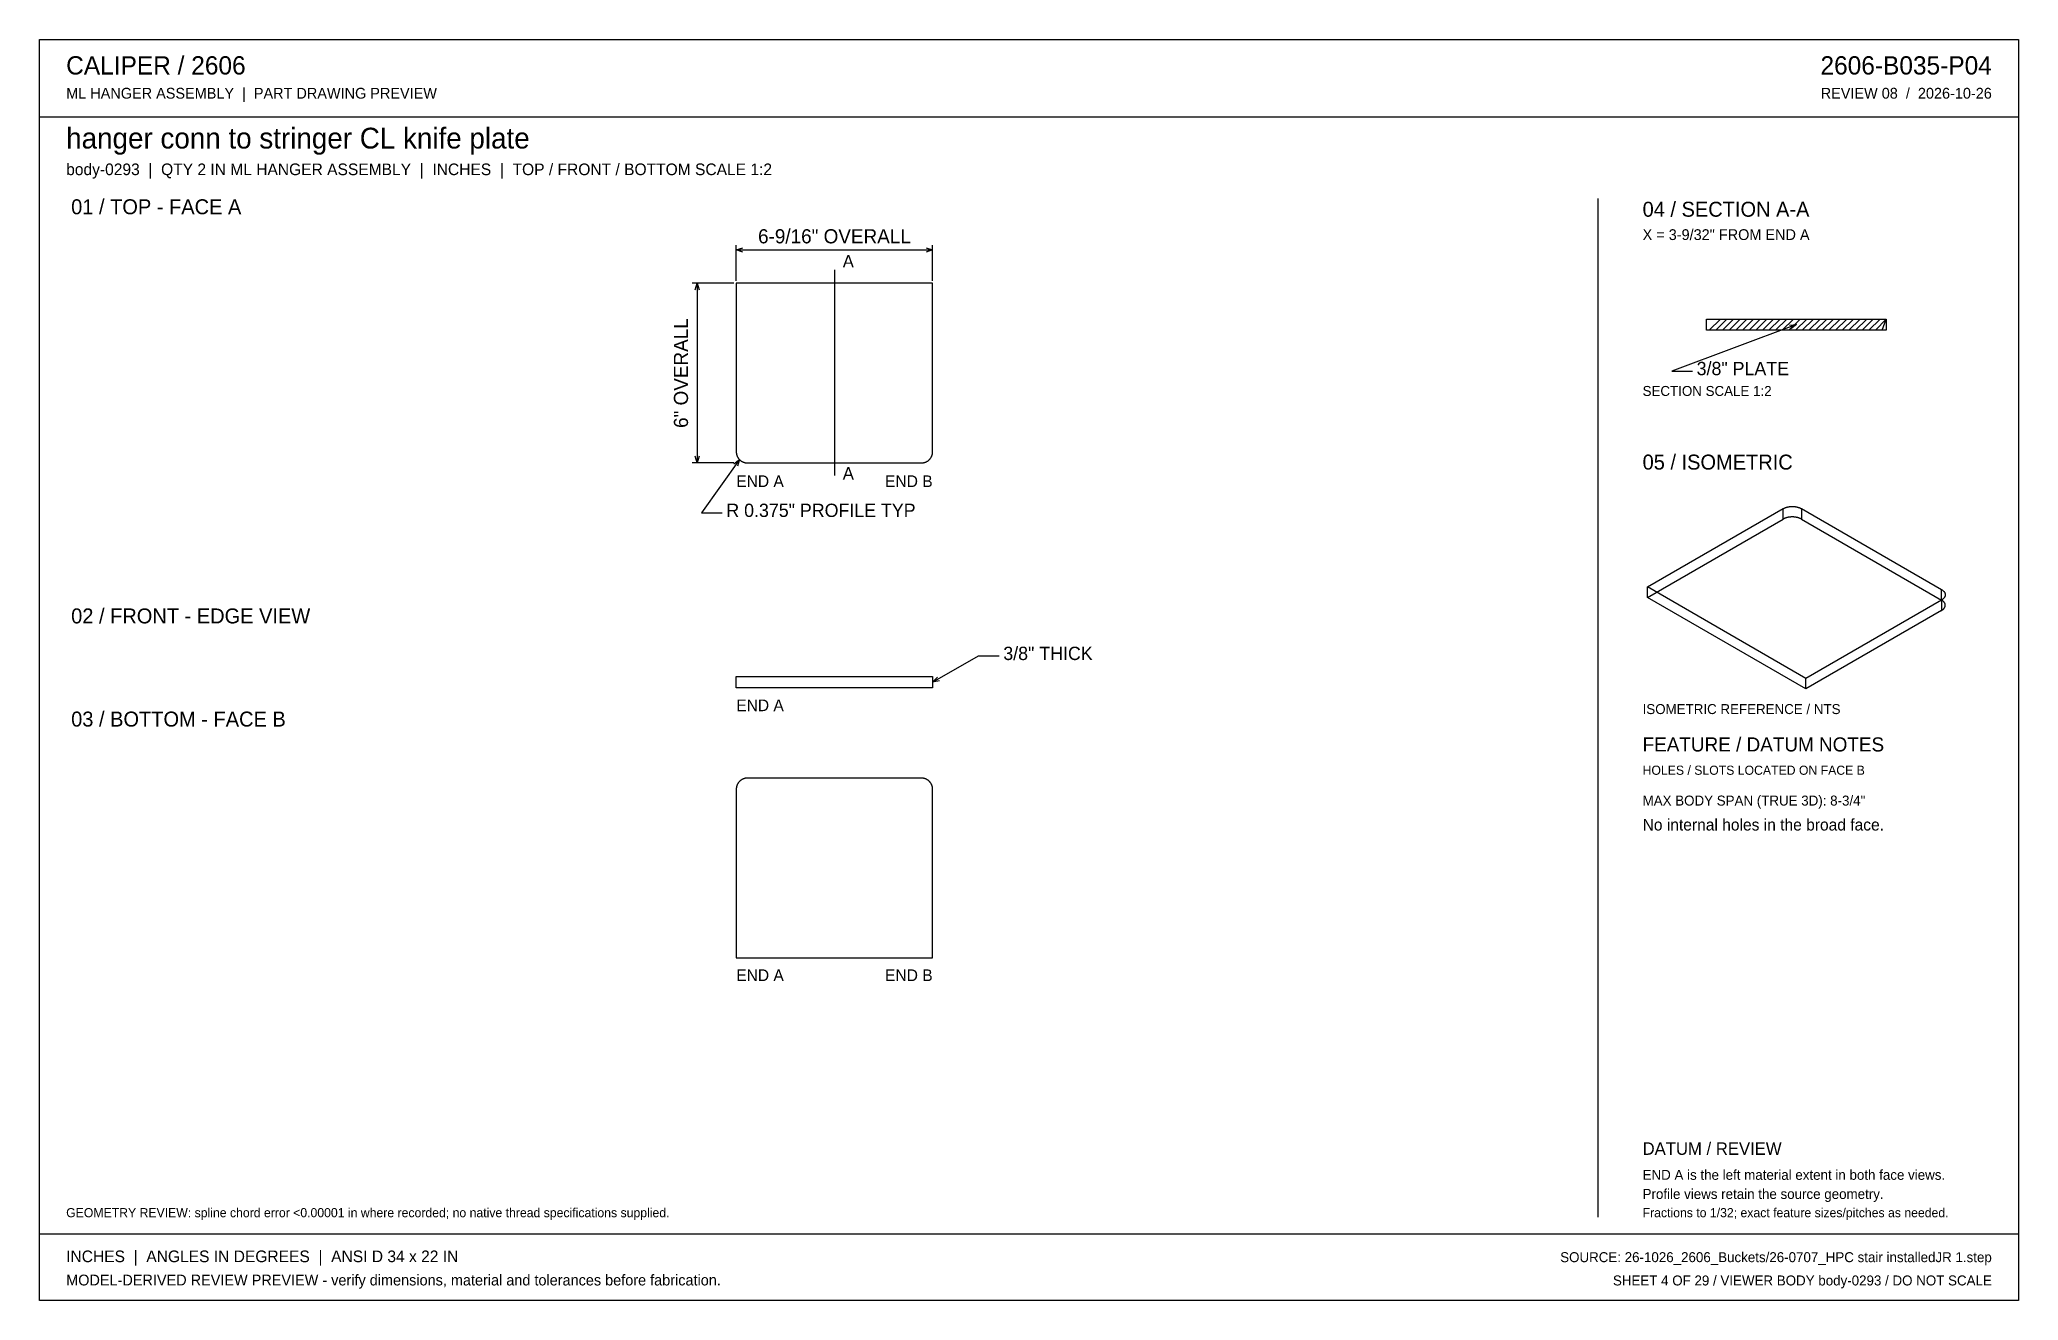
# Model space of a CAD drawing. Header units: inches. Extents: x 0.9 to 67.1, y 0.9 to 43.1.
import ezdxf
from ezdxf.enums import TextEntityAlignment as Align

# ---------------------------------------------------------------- set-up
doc = ezdxf.new("R2010")
doc.units = ezdxf.units.IN
doc.header["$MEASUREMENT"] = 0

msp = doc.modelspace()

# ---------------------------------------------------------------- linework, layer by layer
at = {"layer": 'ANNOTATION'}
for p, q in [((24.219, 35), (24.219, 36.194)), ((24.219, 36.028), (24.441, 36.097)), ((24.219, 36.028), (30.781, 36.028)), ((24.441, 35.958), (24.219, 36.028)), ((30.559, 36.097), (30.781, 36.028)), ((30.781, 36.028), (30.559, 35.958)), ((30.781, 35), (30.781, 36.194)), ((27.5, 35.361), (27.5, 28.5)), ((24.135, 34.917), (22.747, 34.917)), ((22.844, 34.694), (22.913, 34.917)), ((22.913, 34.917), (22.913, 28.917)), ((22.913, 34.917), (22.983, 34.694)), ((59.639, 33.535), (55.472, 31.986)), ((59.406, 33.522), (59.639, 33.535)), ((59.639, 33.535), (59.455, 33.392)), ((55.472, 31.986), (56.167, 31.986)), ((22.913, 28.917), (22.844, 29.139)), ((22.983, 29.139), (22.913, 28.917)), ((24.135, 28.917), (22.747, 28.917)), ((24.329, 29.027), (23.056, 27.25)), ((24.143, 28.886), (24.329, 29.027)), ((24.329, 29.027), (24.256, 28.805)), ((23.056, 27.25), (23.75, 27.25)), ((30.781, 21.59), (32.309, 22.472)), ((32.309, 22.472), (33.003, 22.472)), ((30.781, 21.59), (30.939, 21.762)), ((31.008, 21.641), (30.781, 21.59))]:
    msp.add_line(p, q, dxfattribs=at)
at = {"layer": 'OUTLINE'}
for p, q in [((0.944, 43.056), (67.056, 43.056)), ((0.944, 0.944), (0.944, 43.056)), ((67.056, 43.056), (67.056, 0.944)), ((0.944, 40.472), (67.056, 40.472)), ((53, 37.75), (53, 3.722)), ((30.781, 34.917), (24.219, 34.917)), ((24.219, 34.917), (24.219, 29.292)), ((30.781, 29.292), (30.781, 34.917)), ((56.639, 33.722), (62.639, 33.722)), ((56.639, 33.347), (56.639, 33.722)), ((56.722, 33.347), (57.097, 33.722)), ((56.944, 33.347), (57.319, 33.722)), ((57.167, 33.347), (57.542, 33.722)), ((57.389, 33.347), (57.764, 33.722)), ((57.611, 33.347), (57.986, 33.722)), ((57.833, 33.347), (58.208, 33.722)), ((58.056, 33.347), (58.431, 33.722)), ((58.278, 33.347), (58.653, 33.722)), ((58.5, 33.347), (58.875, 33.722)), ((58.722, 33.347), (59.097, 33.722)), ((58.944, 33.347), (59.319, 33.722)), ((59.167, 33.347), (59.542, 33.722)), ((59.389, 33.347), (59.764, 33.722)), ((59.611, 33.347), (59.986, 33.722)), ((59.833, 33.347), (60.208, 33.722)), ((60.056, 33.347), (60.431, 33.722)), ((60.278, 33.347), (60.653, 33.722)), ((60.5, 33.347), (60.875, 33.722)), ((60.722, 33.347), (61.097, 33.722)), ((60.944, 33.347), (61.319, 33.722)), ((61.167, 33.347), (61.542, 33.722)), ((61.389, 33.347), (61.764, 33.722)), ((61.611, 33.347), (61.986, 33.722)), ((61.833, 33.347), (62.208, 33.722)), ((62.056, 33.347), (62.431, 33.722)), ((62.278, 33.347), (62.639, 33.722)), ((62.5, 33.347), (62.639, 33.722)), ((62.639, 33.722), (62.639, 33.347)), ((62.639, 33.347), (56.639, 33.347)), ((24.219, 29.292), (24.219, 29.282)), ((24.219, 29.282), (24.219, 29.273)), ((24.219, 29.273), (24.22, 29.264)), ((24.22, 29.264), (24.221, 29.255)), ((24.221, 29.255), (24.222, 29.246)), ((24.222, 29.246), (24.223, 29.237)), ((24.223, 29.237), (24.224, 29.228)), ((24.224, 29.228), (24.226, 29.219)), ((24.226, 29.219), (24.228, 29.21)), ((24.228, 29.21), (24.23, 29.201)), ((24.23, 29.201), (24.232, 29.192)), ((24.232, 29.192), (24.235, 29.183)), ((24.235, 29.183), (24.238, 29.174)), ((24.238, 29.174), (24.241, 29.165)), ((24.241, 29.165), (24.244, 29.157)), ((24.244, 29.157), (24.247, 29.148)), ((24.247, 29.148), (24.251, 29.14)), ((24.251, 29.14), (24.255, 29.131)), ((24.255, 29.131), (24.259, 29.123)), ((24.259, 29.123), (24.263, 29.115)), ((24.263, 29.115), (24.267, 29.107)), ((24.267, 29.107), (24.272, 29.099)), ((24.272, 29.099), (24.277, 29.091)), ((24.277, 29.091), (24.282, 29.083)), ((30.718, 29.083), (30.723, 29.091)), ((30.723, 29.091), (30.728, 29.099)), ((30.728, 29.099), (30.733, 29.107)), ((30.733, 29.107), (30.737, 29.115)), ((30.737, 29.115), (30.741, 29.123)), ((30.741, 29.123), (30.745, 29.131)), ((30.745, 29.131), (30.749, 29.14)), ((30.749, 29.14), (30.753, 29.148)), ((30.753, 29.148), (30.756, 29.157)), ((30.756, 29.157), (30.759, 29.165)), ((30.759, 29.165), (30.762, 29.174)), ((30.762, 29.174), (30.765, 29.183)), ((30.765, 29.183), (30.768, 29.192)), ((30.768, 29.192), (30.77, 29.201)), ((30.77, 29.201), (30.772, 29.21)), ((30.772, 29.21), (30.774, 29.219)), ((30.774, 29.219), (30.776, 29.228)), ((30.776, 29.228), (30.777, 29.237)), ((30.777, 29.237), (30.778, 29.246)), ((30.778, 29.246), (30.779, 29.255)), ((30.779, 29.255), (30.78, 29.264)), ((30.78, 29.264), (30.781, 29.273)), ((30.781, 29.282), (30.781, 29.292)), ((30.781, 29.273), (30.781, 29.282)), ((24.282, 29.083), (24.287, 29.076)), ((24.287, 29.076), (24.293, 29.068)), ((24.293, 29.068), (24.298, 29.061)), ((24.298, 29.061), (24.304, 29.054)), ((24.304, 29.054), (24.31, 29.047)), ((24.31, 29.047), (24.316, 29.04)), ((24.316, 29.04), (24.322, 29.033)), ((24.322, 29.033), (24.329, 29.027)), ((24.329, 29.027), (24.335, 29.02)), ((24.335, 29.02), (24.342, 29.014)), ((24.342, 29.014), (24.349, 29.008)), ((24.349, 29.008), (24.356, 29.002)), ((24.356, 29.002), (24.363, 28.996)), ((24.363, 28.996), (24.37, 28.99)), ((24.37, 28.99), (24.378, 28.985)), ((24.378, 28.985), (24.385, 28.98)), ((24.385, 28.98), (24.393, 28.975)), ((24.393, 28.975), (24.401, 28.97)), ((24.401, 28.97), (24.409, 28.965)), ((24.409, 28.965), (24.417, 28.961)), ((24.417, 28.961), (24.425, 28.957)), ((24.425, 28.957), (24.433, 28.953)), ((24.433, 28.953), (24.442, 28.949)), ((24.442, 28.949), (24.45, 28.945)), ((24.45, 28.945), (24.459, 28.942)), ((24.459, 28.942), (24.467, 28.939)), ((24.467, 28.939), (24.476, 28.936)), ((24.476, 28.936), (24.485, 28.933)), ((24.485, 28.933), (24.494, 28.93)), ((24.494, 28.93), (24.503, 28.928)), ((24.503, 28.928), (24.512, 28.926)), ((24.512, 28.926), (24.521, 28.924)), ((24.521, 28.924), (24.53, 28.922)), ((24.53, 28.922), (24.539, 28.921)), ((24.539, 28.921), (24.548, 28.919)), ((24.548, 28.919), (24.557, 28.918)), ((24.557, 28.918), (24.566, 28.918)), ((24.566, 28.918), (24.575, 28.917)), ((24.575, 28.917), (24.585, 28.917)), ((24.585, 28.917), (24.594, 28.917)), ((24.594, 28.917), (30.406, 28.917)), ((30.406, 28.917), (30.415, 28.917)), ((30.415, 28.917), (30.425, 28.917)), ((30.425, 28.917), (30.434, 28.918)), ((30.434, 28.918), (30.443, 28.918)), ((30.443, 28.918), (30.452, 28.919)), ((30.452, 28.919), (30.461, 28.921)), ((30.461, 28.921), (30.47, 28.922)), ((30.47, 28.922), (30.479, 28.924)), ((30.479, 28.924), (30.488, 28.926)), ((30.488, 28.926), (30.497, 28.928)), ((30.497, 28.928), (30.506, 28.93)), ((30.506, 28.93), (30.515, 28.933)), ((30.515, 28.933), (30.524, 28.936)), ((30.524, 28.936), (30.533, 28.939)), ((30.533, 28.939), (30.541, 28.942)), ((30.541, 28.942), (30.55, 28.945)), ((30.55, 28.945), (30.558, 28.949)), ((30.558, 28.949), (30.567, 28.953)), ((30.567, 28.953), (30.575, 28.957)), ((30.575, 28.957), (30.583, 28.961)), ((30.583, 28.961), (30.591, 28.965)), ((30.591, 28.965), (30.599, 28.97)), ((30.599, 28.97), (30.607, 28.975)), ((30.607, 28.975), (30.615, 28.98)), ((30.615, 28.98), (30.622, 28.985)), ((30.622, 28.985), (30.63, 28.99)), ((30.63, 28.99), (30.637, 28.996)), ((30.637, 28.996), (30.644, 29.002)), ((30.644, 29.002), (30.651, 29.008)), ((30.651, 29.008), (30.658, 29.014)), ((30.658, 29.014), (30.665, 29.02)), ((30.665, 29.02), (30.671, 29.027)), ((30.671, 29.027), (30.678, 29.033)), ((30.678, 29.033), (30.684, 29.04)), ((30.684, 29.04), (30.69, 29.047)), ((30.69, 29.047), (30.696, 29.054)), ((30.696, 29.054), (30.702, 29.061)), ((30.702, 29.061), (30.707, 29.068)), ((30.707, 29.068), (30.713, 29.076)), ((30.713, 29.076), (30.718, 29.083)), ((54.667, 24.773), (59.199, 27.39)), ((59.199, 27.39), (59.206, 27.394)), ((59.199, 27.041), (59.199, 27.39)), ((59.206, 27.394), (59.214, 27.398)), ((59.214, 27.398), (59.222, 27.402)), ((59.222, 27.402), (59.23, 27.406)), ((59.23, 27.406), (59.238, 27.41)), ((59.238, 27.41), (59.246, 27.413)), ((59.246, 27.413), (59.255, 27.417)), ((59.255, 27.417), (59.263, 27.42)), ((59.263, 27.42), (59.272, 27.424)), ((59.272, 27.424), (59.281, 27.427)), ((59.281, 27.427), (59.29, 27.43)), ((59.29, 27.43), (59.299, 27.433)), ((59.299, 27.433), (59.309, 27.436)), ((59.309, 27.436), (59.318, 27.438)), ((59.318, 27.438), (59.328, 27.441)), ((59.328, 27.441), (59.337, 27.443)), ((59.337, 27.443), (59.347, 27.445)), ((59.347, 27.445), (59.357, 27.447)), ((59.357, 27.447), (59.367, 27.449)), ((59.367, 27.449), (59.377, 27.451)), ((59.377, 27.451), (59.387, 27.453)), ((59.387, 27.453), (59.397, 27.455)), ((59.397, 27.106), (59.387, 27.104)), ((59.397, 27.455), (59.407, 27.456)), ((59.407, 27.107), (59.397, 27.106)), ((59.407, 27.456), (59.417, 27.457)), ((59.417, 27.108), (59.407, 27.107)), ((59.417, 27.457), (59.428, 27.458)), ((59.428, 27.109), (59.417, 27.108)), ((59.428, 27.458), (59.438, 27.459)), ((59.438, 27.11), (59.428, 27.109)), ((59.438, 27.459), (59.448, 27.46)), ((59.448, 27.111), (59.438, 27.11)), ((59.448, 27.46), (59.459, 27.461)), ((59.459, 27.112), (59.448, 27.111)), ((59.459, 27.461), (59.469, 27.461)), ((59.469, 27.112), (59.459, 27.112)), ((59.469, 27.461), (59.48, 27.462)), ((59.48, 27.113), (59.469, 27.112)), ((59.48, 27.462), (59.49, 27.462)), ((59.49, 27.113), (59.48, 27.113)), ((59.49, 27.462), (59.501, 27.462)), ((59.501, 27.113), (59.49, 27.113)), ((59.501, 27.462), (59.511, 27.462)), ((59.511, 27.113), (59.501, 27.113)), ((59.511, 27.462), (59.522, 27.462)), ((59.522, 27.113), (59.511, 27.113)), ((59.522, 27.462), (59.532, 27.461)), ((59.532, 27.112), (59.522, 27.113)), ((59.532, 27.461), (59.543, 27.461)), ((59.543, 27.112), (59.532, 27.112)), ((59.543, 27.461), (59.553, 27.46)), ((59.553, 27.111), (59.543, 27.112)), ((59.553, 27.46), (59.563, 27.459)), ((59.563, 27.11), (59.553, 27.111)), ((59.563, 27.459), (59.574, 27.458)), ((59.574, 27.109), (59.563, 27.11)), ((59.574, 27.458), (59.584, 27.457)), ((59.584, 27.108), (59.574, 27.109)), ((59.584, 27.457), (59.594, 27.456)), ((59.594, 27.107), (59.584, 27.108)), ((59.594, 27.456), (59.605, 27.455)), ((59.605, 27.106), (59.594, 27.107)), ((59.605, 27.455), (59.615, 27.453)), ((59.615, 27.104), (59.605, 27.106)), ((59.615, 27.453), (59.625, 27.451)), ((59.625, 27.451), (59.635, 27.449)), ((59.635, 27.449), (59.645, 27.447)), ((59.645, 27.447), (59.655, 27.445)), ((59.655, 27.445), (59.664, 27.443)), ((59.664, 27.443), (59.674, 27.441)), ((59.674, 27.441), (59.683, 27.438)), ((59.683, 27.438), (59.693, 27.436)), ((59.693, 27.436), (59.702, 27.433)), ((59.702, 27.433), (59.711, 27.43)), ((59.711, 27.43), (59.72, 27.427)), ((59.72, 27.427), (59.729, 27.424)), ((59.729, 27.424), (59.738, 27.42)), ((59.738, 27.42), (59.747, 27.417)), ((59.747, 27.417), (59.755, 27.413)), ((59.755, 27.413), (59.764, 27.41)), ((59.764, 27.41), (59.772, 27.406)), ((59.772, 27.406), (59.78, 27.402)), ((59.78, 27.402), (59.788, 27.398)), ((59.788, 27.398), (59.795, 27.394)), ((59.795, 27.394), (59.803, 27.39)), ((59.803, 27.39), (64.486, 24.686)), ((59.803, 27.39), (59.803, 27.041)), ((54.667, 24.424), (59.199, 27.041)), ((59.206, 27.045), (59.199, 27.041)), ((59.214, 27.049), (59.206, 27.045)), ((59.222, 27.053), (59.214, 27.049)), ((59.23, 27.057), (59.222, 27.053)), ((59.238, 27.061), (59.23, 27.057)), ((59.246, 27.064), (59.238, 27.061)), ((59.255, 27.068), (59.246, 27.064)), ((59.263, 27.071), (59.255, 27.068)), ((59.272, 27.075), (59.263, 27.071)), ((59.281, 27.078), (59.272, 27.075)), ((59.29, 27.081), (59.281, 27.078)), ((59.299, 27.084), (59.29, 27.081)), ((59.309, 27.087), (59.299, 27.084)), ((59.318, 27.089), (59.309, 27.087)), ((59.328, 27.092), (59.318, 27.089)), ((59.337, 27.094), (59.328, 27.092)), ((59.347, 27.096), (59.337, 27.094)), ((59.357, 27.099), (59.347, 27.096)), ((59.367, 27.101), (59.357, 27.099)), ((59.377, 27.102), (59.367, 27.101)), ((59.387, 27.104), (59.377, 27.102)), ((59.625, 27.102), (59.615, 27.104)), ((59.635, 27.101), (59.625, 27.102)), ((59.645, 27.099), (59.635, 27.101)), ((59.655, 27.096), (59.645, 27.099)), ((59.664, 27.094), (59.655, 27.096)), ((59.674, 27.092), (59.664, 27.094)), ((59.683, 27.089), (59.674, 27.092)), ((59.693, 27.087), (59.683, 27.089)), ((59.702, 27.084), (59.693, 27.087)), ((59.711, 27.081), (59.702, 27.084)), ((59.72, 27.078), (59.711, 27.081)), ((59.729, 27.075), (59.72, 27.078)), ((59.738, 27.071), (59.729, 27.075)), ((59.747, 27.068), (59.738, 27.071)), ((59.755, 27.064), (59.747, 27.068)), ((59.764, 27.061), (59.755, 27.064)), ((59.772, 27.057), (59.764, 27.061)), ((59.78, 27.053), (59.772, 27.057)), ((59.788, 27.049), (59.78, 27.053)), ((59.795, 27.045), (59.788, 27.049)), ((59.803, 27.041), (59.795, 27.045)), ((59.803, 27.041), (64.486, 24.337)), ((54.667, 24.424), (54.667, 24.773)), ((59.954, 21.72), (54.667, 24.773)), ((64.486, 24.337), (64.486, 24.686)), ((64.486, 24.686), (64.493, 24.681)), ((64.493, 24.681), (64.5, 24.677)), ((64.5, 24.677), (64.507, 24.673)), ((64.507, 24.673), (64.514, 24.668)), ((64.514, 24.668), (64.521, 24.663)), ((64.521, 24.663), (64.527, 24.658)), ((64.527, 24.658), (64.533, 24.653)), ((64.533, 24.653), (64.539, 24.648)), ((64.539, 24.648), (64.545, 24.643)), ((64.545, 24.643), (64.55, 24.638)), ((64.55, 24.638), (64.556, 24.633)), ((64.556, 24.633), (64.561, 24.628)), ((64.561, 24.628), (64.565, 24.622)), ((64.565, 24.622), (64.57, 24.617)), ((64.57, 24.617), (64.574, 24.611)), ((64.574, 24.611), (64.579, 24.606)), ((64.579, 24.606), (64.582, 24.6)), ((64.582, 24.6), (64.586, 24.594)), ((64.586, 24.594), (64.59, 24.589)), ((64.59, 24.589), (64.593, 24.583)), ((64.593, 24.583), (64.596, 24.577)), ((64.596, 24.577), (64.598, 24.571)), ((64.598, 24.571), (64.601, 24.565)), ((64.601, 24.565), (64.603, 24.559)), ((64.603, 24.463), (64.601, 24.457)), ((64.603, 24.559), (64.605, 24.554)), ((64.605, 24.469), (64.603, 24.463)), ((64.605, 24.554), (64.606, 24.548)), ((64.606, 24.475), (64.605, 24.469)), ((64.606, 24.548), (64.608, 24.542)), ((64.608, 24.481), (64.606, 24.475)), ((64.608, 24.542), (64.609, 24.536)), ((64.609, 24.487), (64.608, 24.481)), ((64.609, 24.536), (64.61, 24.53)), ((64.61, 24.493), (64.609, 24.487)), ((64.61, 24.53), (64.611, 24.523)), ((64.611, 24.499), (64.61, 24.493)), ((64.611, 24.523), (64.611, 24.517)), ((64.611, 24.517), (64.611, 24.511)), ((64.611, 24.511), (64.611, 24.505)), ((64.611, 24.505), (64.611, 24.499)), ((59.954, 21.371), (54.667, 24.424)), ((64.486, 24.337), (59.954, 21.72)), ((64.486, 23.988), (59.954, 21.371)), ((64.493, 24.341), (64.486, 24.337)), ((64.493, 24.333), (64.486, 24.337)), ((64.486, 24.337), (64.486, 23.988)), ((64.486, 23.988), (64.493, 23.992)), ((64.5, 24.346), (64.493, 24.341)), ((64.5, 24.328), (64.493, 24.333)), ((64.493, 23.992), (64.5, 23.997)), ((64.507, 24.35), (64.5, 24.346)), ((64.507, 24.324), (64.5, 24.328)), ((64.5, 23.997), (64.507, 24.001)), ((64.514, 24.355), (64.507, 24.35)), ((64.514, 24.319), (64.507, 24.324)), ((64.507, 24.001), (64.514, 24.006)), ((64.521, 24.36), (64.514, 24.355)), ((64.521, 24.314), (64.514, 24.319)), ((64.514, 24.006), (64.521, 24.011)), ((64.527, 24.364), (64.521, 24.36)), ((64.527, 24.309), (64.521, 24.314)), ((64.521, 24.011), (64.527, 24.016)), ((64.533, 24.369), (64.527, 24.364)), ((64.533, 24.305), (64.527, 24.309)), ((64.527, 24.016), (64.533, 24.02)), ((64.539, 24.374), (64.533, 24.369)), ((64.539, 24.3), (64.533, 24.305)), ((64.533, 24.02), (64.539, 24.025)), ((64.545, 24.379), (64.539, 24.374)), ((64.545, 24.294), (64.539, 24.3)), ((64.539, 24.025), (64.545, 24.031)), ((64.55, 24.385), (64.545, 24.379)), ((64.55, 24.289), (64.545, 24.294)), ((64.545, 24.031), (64.55, 24.036)), ((64.556, 24.39), (64.55, 24.385)), ((64.556, 24.284), (64.55, 24.289)), ((64.55, 24.036), (64.556, 24.041)), ((64.561, 24.395), (64.556, 24.39)), ((64.561, 24.279), (64.556, 24.284)), ((64.556, 24.041), (64.561, 24.046)), ((64.565, 24.4), (64.561, 24.395)), ((64.565, 24.273), (64.561, 24.279)), ((64.561, 24.046), (64.565, 24.052)), ((64.57, 24.406), (64.565, 24.4)), ((64.57, 24.268), (64.565, 24.273)), ((64.565, 24.052), (64.57, 24.057)), ((64.574, 24.411), (64.57, 24.406)), ((64.574, 24.262), (64.57, 24.268)), ((64.57, 24.057), (64.574, 24.063)), ((64.579, 24.417), (64.574, 24.411)), ((64.579, 24.257), (64.574, 24.262)), ((64.574, 24.063), (64.579, 24.068)), ((64.582, 24.423), (64.579, 24.417)), ((64.582, 24.251), (64.579, 24.257)), ((64.579, 24.068), (64.582, 24.074)), ((64.586, 24.428), (64.582, 24.423)), ((64.586, 24.246), (64.582, 24.251)), ((64.582, 24.074), (64.586, 24.079)), ((64.59, 24.434), (64.586, 24.428)), ((64.59, 24.24), (64.586, 24.246)), ((64.586, 24.079), (64.59, 24.085)), ((64.593, 24.44), (64.59, 24.434)), ((64.593, 24.234), (64.59, 24.24)), ((64.59, 24.085), (64.593, 24.091)), ((64.596, 24.446), (64.593, 24.44)), ((64.596, 24.228), (64.593, 24.234)), ((64.593, 24.091), (64.596, 24.097)), ((64.598, 24.451), (64.596, 24.446)), ((64.598, 24.222), (64.596, 24.228)), ((64.596, 24.097), (64.598, 24.103)), ((64.601, 24.457), (64.598, 24.451)), ((64.601, 24.217), (64.598, 24.222)), ((64.598, 24.103), (64.601, 24.108)), ((64.603, 24.211), (64.601, 24.217)), ((64.601, 24.108), (64.603, 24.114)), ((64.605, 24.205), (64.603, 24.211)), ((64.603, 24.114), (64.605, 24.12)), ((64.606, 24.199), (64.605, 24.205)), ((64.605, 24.12), (64.606, 24.126)), ((64.608, 24.193), (64.606, 24.199)), ((64.606, 24.126), (64.608, 24.132)), ((64.609, 24.187), (64.608, 24.193)), ((64.608, 24.132), (64.609, 24.138)), ((64.61, 24.181), (64.609, 24.187)), ((64.609, 24.138), (64.61, 24.144)), ((64.611, 24.175), (64.61, 24.181)), ((64.61, 24.144), (64.611, 24.15)), ((64.611, 24.169), (64.611, 24.175)), ((64.611, 24.162), (64.611, 24.169)), ((64.611, 24.156), (64.611, 24.162)), ((64.611, 24.15), (64.611, 24.156)), ((24.219, 21.778), (30.781, 21.778)), ((24.219, 21.403), (24.219, 21.778)), ((30.781, 21.403), (24.219, 21.403)), ((30.781, 21.778), (30.781, 21.403)), ((59.954, 21.371), (59.954, 21.72)), ((24.22, 18.041), (24.219, 18.032)), ((24.219, 18.032), (24.219, 18.023)), ((24.219, 18.023), (24.219, 18.014)), ((24.219, 18.014), (24.219, 12.389)), ((24.221, 18.051), (24.22, 18.041)), ((24.222, 18.06), (24.221, 18.051)), ((24.223, 18.069), (24.222, 18.06)), ((24.224, 18.078), (24.223, 18.069)), ((24.226, 18.087), (24.224, 18.078)), ((24.228, 18.096), (24.226, 18.087)), ((24.23, 18.105), (24.228, 18.096)), ((24.232, 18.114), (24.23, 18.105)), ((24.235, 18.123), (24.232, 18.114)), ((24.238, 18.132), (24.235, 18.123)), ((24.241, 18.14), (24.238, 18.132)), ((24.244, 18.149), (24.241, 18.14)), ((24.247, 18.157), (24.244, 18.149)), ((24.251, 18.166), (24.247, 18.157)), ((24.255, 18.174), (24.251, 18.166)), ((24.259, 18.182), (24.255, 18.174)), ((24.263, 18.191), (24.259, 18.182)), ((24.267, 18.199), (24.263, 18.191)), ((24.272, 18.207), (24.267, 18.199)), ((24.277, 18.215), (24.272, 18.207)), ((24.282, 18.222), (24.277, 18.215)), ((24.287, 18.23), (24.282, 18.222)), ((24.293, 18.237), (24.287, 18.23)), ((24.298, 18.245), (24.293, 18.237)), ((24.304, 18.252), (24.298, 18.245)), ((24.31, 18.259), (24.304, 18.252)), ((24.316, 18.266), (24.31, 18.259)), ((24.322, 18.272), (24.316, 18.266)), ((24.329, 18.279), (24.322, 18.272)), ((24.335, 18.285), (24.329, 18.279)), ((24.342, 18.292), (24.335, 18.285)), ((24.349, 18.298), (24.342, 18.292)), ((24.356, 18.304), (24.349, 18.298)), ((24.363, 18.31), (24.356, 18.304)), ((24.37, 18.315), (24.363, 18.31)), ((24.378, 18.32), (24.37, 18.315)), ((24.385, 18.326), (24.378, 18.32)), ((24.393, 18.331), (24.385, 18.326)), ((24.401, 18.336), (24.393, 18.331)), ((24.409, 18.34), (24.401, 18.336)), ((24.417, 18.345), (24.409, 18.34)), ((24.425, 18.349), (24.417, 18.345)), ((24.433, 18.353), (24.425, 18.349)), ((24.442, 18.357), (24.433, 18.353)), ((24.45, 18.36), (24.442, 18.357)), ((24.459, 18.364), (24.45, 18.36)), ((24.467, 18.367), (24.459, 18.364)), ((24.476, 18.37), (24.467, 18.367)), ((24.485, 18.373), (24.476, 18.37)), ((24.494, 18.375), (24.485, 18.373)), ((24.503, 18.378), (24.494, 18.375)), ((24.512, 18.38), (24.503, 18.378)), ((24.521, 18.382), (24.512, 18.38)), ((24.53, 18.383), (24.521, 18.382)), ((24.539, 18.385), (24.53, 18.383)), ((24.548, 18.386), (24.539, 18.385)), ((24.557, 18.387), (24.548, 18.386)), ((24.566, 18.388), (24.557, 18.387)), ((24.575, 18.388), (24.566, 18.388)), ((24.585, 18.389), (24.575, 18.388)), ((24.594, 18.389), (24.585, 18.389)), ((30.406, 18.389), (24.594, 18.389)), ((30.415, 18.389), (30.406, 18.389)), ((30.425, 18.388), (30.415, 18.389)), ((30.434, 18.388), (30.425, 18.388)), ((30.443, 18.387), (30.434, 18.388)), ((30.452, 18.386), (30.443, 18.387)), ((30.461, 18.385), (30.452, 18.386)), ((30.47, 18.383), (30.461, 18.385)), ((30.479, 18.382), (30.47, 18.383)), ((30.488, 18.38), (30.479, 18.382)), ((30.497, 18.378), (30.488, 18.38)), ((30.506, 18.375), (30.497, 18.378)), ((30.515, 18.373), (30.506, 18.375)), ((30.524, 18.37), (30.515, 18.373)), ((30.533, 18.367), (30.524, 18.37)), ((30.541, 18.364), (30.533, 18.367)), ((30.55, 18.36), (30.541, 18.364)), ((30.558, 18.357), (30.55, 18.36)), ((30.567, 18.353), (30.558, 18.357)), ((30.575, 18.349), (30.567, 18.353)), ((30.583, 18.345), (30.575, 18.349)), ((30.591, 18.34), (30.583, 18.345)), ((30.599, 18.336), (30.591, 18.34)), ((30.607, 18.331), (30.599, 18.336)), ((30.615, 18.326), (30.607, 18.331)), ((30.622, 18.32), (30.615, 18.326)), ((30.63, 18.315), (30.622, 18.32)), ((30.637, 18.31), (30.63, 18.315)), ((30.644, 18.304), (30.637, 18.31)), ((30.651, 18.298), (30.644, 18.304)), ((30.658, 18.292), (30.651, 18.298)), ((30.665, 18.285), (30.658, 18.292)), ((30.671, 18.279), (30.665, 18.285)), ((30.678, 18.272), (30.671, 18.279)), ((30.684, 18.266), (30.678, 18.272)), ((30.69, 18.259), (30.684, 18.266)), ((30.696, 18.252), (30.69, 18.259)), ((30.702, 18.245), (30.696, 18.252)), ((30.707, 18.237), (30.702, 18.245)), ((30.713, 18.23), (30.707, 18.237)), ((30.718, 18.222), (30.713, 18.23)), ((30.723, 18.215), (30.718, 18.222)), ((30.728, 18.207), (30.723, 18.215)), ((30.733, 18.199), (30.728, 18.207)), ((30.737, 18.191), (30.733, 18.199)), ((30.741, 18.182), (30.737, 18.191)), ((30.745, 18.174), (30.741, 18.182)), ((30.749, 18.166), (30.745, 18.174)), ((30.753, 18.157), (30.749, 18.166)), ((30.756, 18.149), (30.753, 18.157)), ((30.759, 18.14), (30.756, 18.149)), ((30.762, 18.132), (30.759, 18.14)), ((30.765, 18.123), (30.762, 18.132)), ((30.768, 18.114), (30.765, 18.123)), ((30.77, 18.105), (30.768, 18.114)), ((30.772, 18.096), (30.77, 18.105)), ((30.774, 18.087), (30.772, 18.096)), ((30.776, 18.078), (30.774, 18.087)), ((30.777, 18.069), (30.776, 18.078)), ((30.778, 18.06), (30.777, 18.069)), ((30.779, 18.051), (30.778, 18.06)), ((30.78, 18.041), (30.779, 18.051)), ((30.781, 18.032), (30.78, 18.041)), ((30.781, 18.023), (30.781, 18.032)), ((30.781, 18.014), (30.781, 18.023)), ((30.781, 12.389), (30.781, 18.014)), ((24.219, 12.389), (30.781, 12.389)), ((0.944, 3.167), (67.056, 3.167)), ((67.056, 0.944), (0.944, 0.944))]:
    msp.add_line(p, q, dxfattribs=at)

# ---------------------------------------------------------------- texts
at = {"layer": 'ANNOTATION'}
for s, height, p in [('CALIPER / 2606', 0.61111, (1.833, 41.889)), ('ML HANGER ASSEMBLY  |  PART DRAWING PREVIEW', 0.36111, (1.833, 41.083)), ('hanger conn to stringer CL knife plate', 0.69444, (1.833, 39.417)), ('body-0293  |  QTY 2 IN ML HANGER ASSEMBLY  |  INCHES  |  TOP / FRONT / BOTTOM SCALE 1:2', 0.38889, (1.833, 38.528)), ('01 / TOP - FACE A', 0.5, (2, 37.222)), ('04 / SECTION A-A', 0.5, (54.5, 37.139)), ('X = 3-9/32" FROM END A', 0.36111, (54.5, 36.361)), ('A', 0.417, (27.778, 35.444)), ('3/8" PLATE', 0.4444, (56.306, 31.847)), ('SECTION SCALE 1:2', 0.33333, (54.5, 31.153)), ('05 / ISOMETRIC', 0.5, (54.5, 28.694)), ('END A', 0.3889, (24.219, 28.111)), ('A', 0.417, (27.778, 28.361)), ('R 0.375" PROFILE TYP', 0.44444, (23.889, 27.111)), ('02 / FRONT - EDGE VIEW', 0.5, (2, 23.556)), ('3/8" THICK', 0.4444, (33.142, 22.333)), ('03 / BOTTOM - FACE B', 0.5, (2, 20.111)), ('END A', 0.3889, (24.219, 20.625)), ('ISOMETRIC REFERENCE / NTS', 0.33333, (54.5, 20.528)), ('FEATURE / DATUM NOTES', 0.47222, (54.5, 19.278)), ('HOLES / SLOTS LOCATED ON FACE B', 0.30556, (54.5, 18.5)), ('MAX BODY SPAN (TRUE 3D): 8-3/4"', 0.33333, (54.5, 17.472)), ('No internal holes in the broad face.', 0.38889, (54.5, 16.639)), ('END A', 0.3889, (24.219, 11.611)), ('DATUM / REVIEW', 0.41667, (54.5, 5.806)), ('END A is the left material extent in both face views.', 0.33333, (54.5, 4.972)), ('Profile views retain the source geometry.', 0.33333, (54.5, 4.333)), ('GEOMETRY REVIEW: spline chord error <0.00001 in where recorded; no native thread specifications supplied.', 0.305556, (1.833, 3.722)), ('Fractions to 1/32; exact feature sizes/pitches as needed.', 0.30556, (54.5, 3.722)), ('INCHES  |  ANGLES IN DEGREES  |  ANSI D 34 x 22 IN', 0.38889, (1.833, 2.222)), ('MODEL-DERIVED REVIEW PREVIEW - verify dimensions, material and tolerances before fabrication.', 0.36111, (1.833, 1.444))]:
    msp.add_text(s, height=height, dxfattribs=at).set_placement(p)
for s, height, p in [('2606-B035-P04', 0.61111, (66.167, 41.889)), ('REVIEW 08  /  2026-10-26', 0.36111, (66.167, 41.083)), ('END B', 0.3889, (30.781, 28.111)), ('END B', 0.3889, (30.781, 11.611)), ('SOURCE: 26-1026_2606_Buckets/26-0707_HPC stair installedJR 1.step', 0.33333, (66.167, 2.222)), ('SHEET 4 OF 29 / VIEWER BODY body-0293 / DO NOT SCALE', 0.33333, (66.167, 1.444))]:
    msp.add_text(s, height=height, dxfattribs=at).set_placement(p, align=Align.RIGHT)
msp.add_text('6-9/16" OVERALL', height=0.47222, dxfattribs=at).set_placement((27.5, 36.25), align=Align.CENTER)
msp.add_text('6" OVERALL', height=0.4722, rotation=90, dxfattribs=at).set_placement((22.608, 31.917), align=Align.CENTER)

doc.saveas('drawing.dxf')
